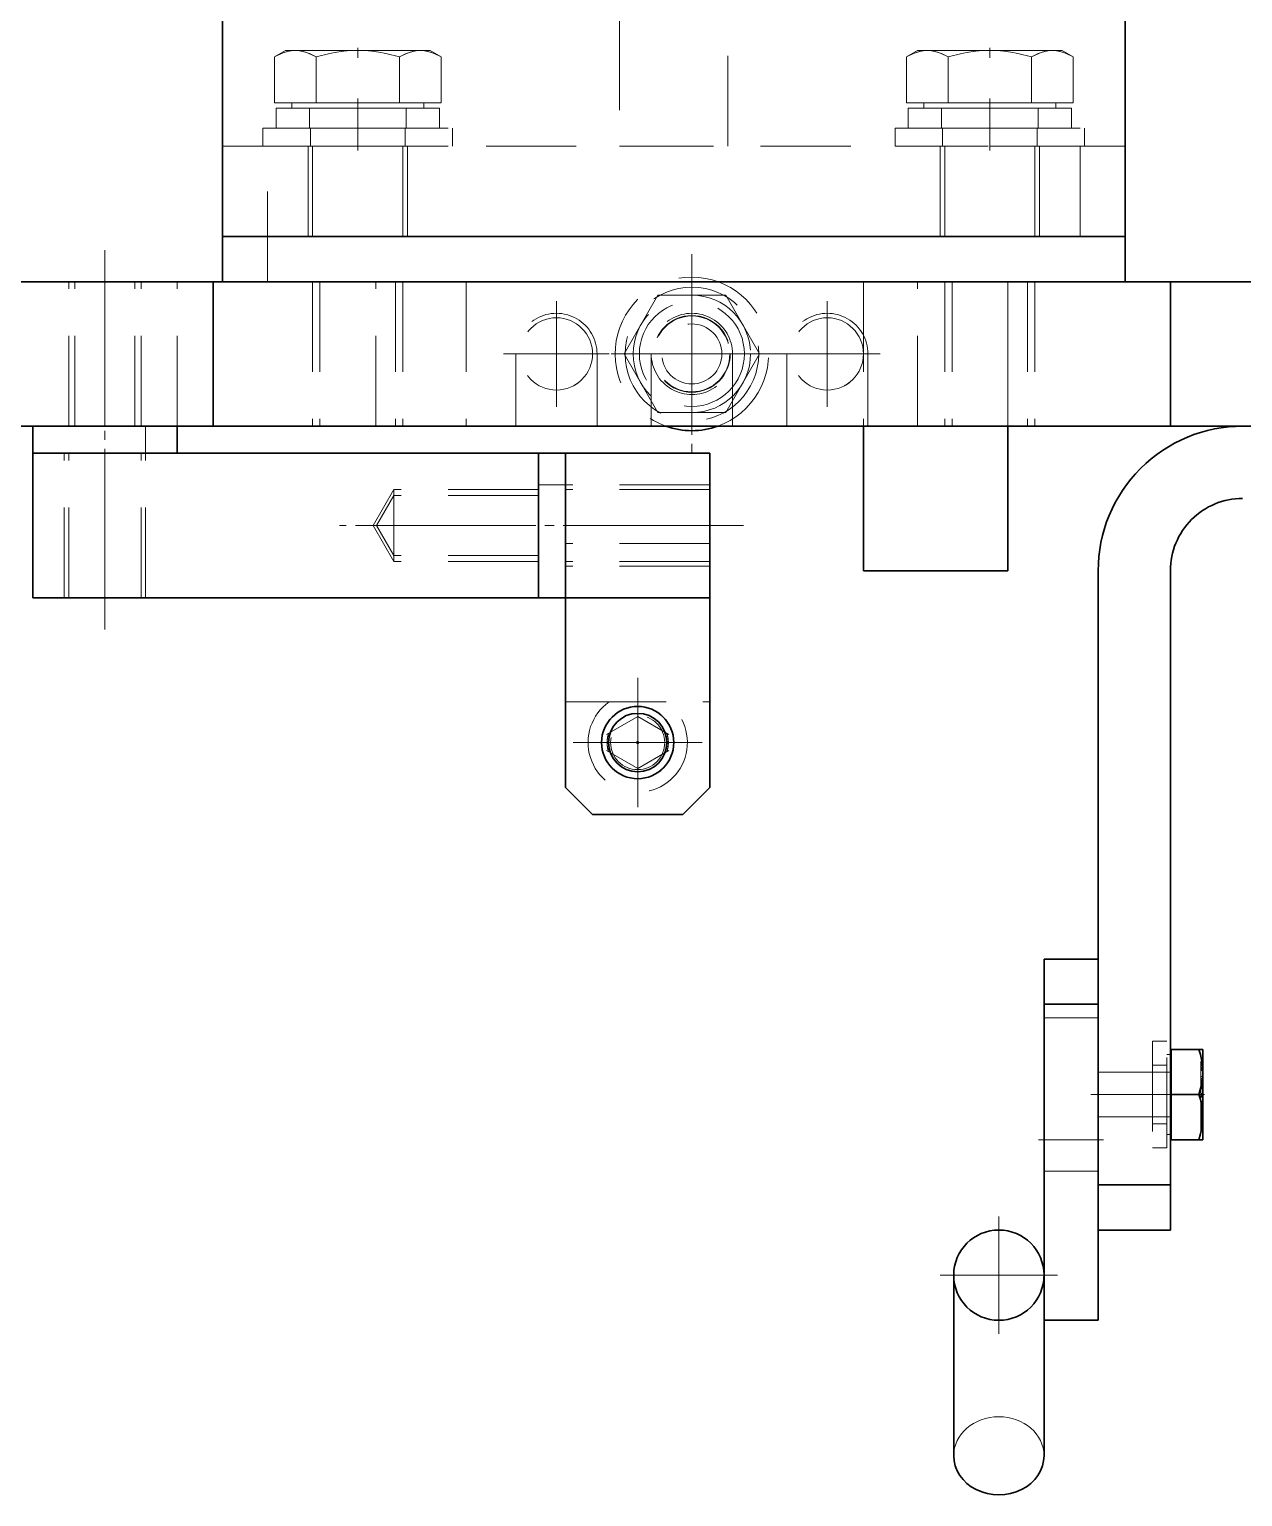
# Model space of a CAD drawing. Header units: millimetres. Extents: x 5606 to 13175, y -3239 to -2051.
# Drawn here: x 5916.3 to 6050.7, y -2953.5 to -2791.1 of the extents above; entities that cross this region are included whole.
import ezdxf

# ---------------------------------------------------------------- set-up
doc = ezdxf.new("R2010")
doc.units = ezdxf.units.MM
doc.linetypes.add('CENTER-HOKUTO', pattern=[23, 20, -1, 1, -1])
doc.linetypes.add('HIDDEN-HOKUTO', pattern=[3.8, 2.5, -1.3])
doc.layers.add('AM_7', color=2, linetype='CENTER-HOKUTO', lineweight=30)
doc.layers.add('AM_HID', color=1, linetype='HIDDEN-HOKUTO', lineweight=25)

msp = doc.modelspace()

# ---------------------------------------------------------------- linework, layer by layer
at = {"color": 7, "lineweight": 35}
for p, q in [((5937.698, -2679.023), (5937.698, -2814.023)), ((6037.698, -2814.023), (6037.698, -2679.023)), ((5937.698, -2814.023), (6037.698, -2814.023)), ((5856.698, -2819.023), (5936.698, -2819.023)), ((6042.698, -2819.023), (5936.698, -2819.023)), ((5937.698, -2819.023), (6037.698, -2819.023)), ((6112.698, -2819.023), (6042.698, -2819.023)), ((5856.698, -2835.023), (5936.698, -2835.023)), ((6042.698, -2835.023), (5936.698, -2835.023)), ((6112.698, -2835.023), (6042.698, -2835.023)), ((5972.698, -2838.023), (5916.698, -2838.023)), ((6034.698, -2919.023), (6034.698, -2851.023)), ((6042.698, -2919.023), (6042.698, -2851.023)), ((5972.698, -2854.023), (5916.698, -2854.023)), ((6028.698, -2899.023), (6028.698, -2934.023)), ((6034.698, -2934.023), (6034.698, -2899.023))]:
    msp.add_line(p, q, dxfattribs=at)
at = {"color": 7, "lineweight": 35, "ltscale": 0.375}
msp.add_line((6037.698, -2819.023), (6037.698, -2804.023), dxfattribs=at)
at = {"color": 7, "lineweight": 35, "ltscale": 0.125}
for p, q in [((5937.698, -2814.023), (5937.698, -2819.023)), ((5975.698, -2859.023), (5975.698, -2854.023)), ((5991.698, -2859.023), (5991.698, -2854.023)), ((6028.698, -2899.023), (6028.698, -2894.023)), ((6042.798, -2904.023), (6042.798, -2909.023)), ((6042.798, -2909.023), (6042.798, -2914.023)), ((6034.698, -2919.023), (6034.698, -2924.023)), ((6042.698, -2924.023), (6042.698, -2919.023))]:
    msp.add_line(p, q, dxfattribs=at)
at = {"color": 7, "lineweight": 35, "ltscale": 0.4}
for p, q in [((5936.698, -2835.023), (5936.698, -2819.023)), ((6042.698, -2835.023), (6042.698, -2819.023)), ((5916.698, -2835.023), (5932.698, -2835.023)), ((6008.698, -2835.023), (6008.698, -2851.023)), ((6024.698, -2851.023), (6024.698, -2835.023)), ((5916.698, -2838.023), (5916.698, -2854.023)), ((5916.698, -2838.023), (5932.698, -2838.023)), ((5972.698, -2838.023), (5972.698, -2854.023)), ((5972.698, -2854.023), (5972.698, -2838.023)), ((5975.698, -2838.023), (5991.698, -2838.023)), ((5975.698, -2854.023), (5975.698, -2838.023)), ((5975.698, -2854.023), (5975.698, -2838.023)), ((5991.698, -2854.023), (5991.698, -2838.023)), ((6024.698, -2851.023), (6008.698, -2851.023)), ((5975.698, -2854.023), (5991.698, -2854.023)), ((5975.698, -2875.023), (5975.698, -2859.023)), ((5991.698, -2875.023), (5991.698, -2859.023))]:
    msp.add_line(p, q, dxfattribs=at)
at = {"color": 7, "lineweight": 35, "ltscale": 0.075}
for p, q in [((5916.698, -2838.023), (5916.698, -2835.023)), ((5932.698, -2838.023), (5932.698, -2835.023)), ((5975.698, -2838.023), (5972.698, -2838.023)), ((5975.698, -2854.023), (5972.698, -2854.023))]:
    msp.add_line(p, q, dxfattribs=at)
at = {"color": 7, "lineweight": 35, "ltscale": 0.1375}
for p, q in [((5964.698, -2835.023), (5970.198, -2835.023)), ((5964.698, -2835.023), (5970.198, -2835.023)), ((6009.198, -2835.023), (6014.698, -2835.023)), ((6009.198, -2835.023), (6014.698, -2835.023))]:
    msp.add_line(p, q, dxfattribs=at)
at = {"color": 7, "lineweight": 35, "ltscale": 0.225}
for p, q in [((5970.198, -2835.023), (5979.198, -2835.023)), ((5985.198, -2835.023), (5994.198, -2835.023)), ((6000.198, -2835.023), (6009.198, -2835.023))]:
    msp.add_line(p, q, dxfattribs=at)
at = {"color": 7, "lineweight": 35, "ltscale": 0.15}
for p, q in [((5979.198, -2835.023), (5985.198, -2835.023)), ((5979.198, -2835.023), (5985.198, -2835.023)), ((5994.198, -2835.023), (6000.198, -2835.023)), ((5994.198, -2835.023), (6000.198, -2835.023)), ((6034.698, -2894.023), (6028.698, -2894.023)), ((6034.698, -2899.023), (6028.698, -2899.023)), ((6034.698, -2934.023), (6028.698, -2934.023))]:
    msp.add_line(p, q, dxfattribs=at)
at = {"color": 7, "lineweight": 35, "ltscale": 0.25}
for p, q in [((6014.698, -2835.023), (6024.698, -2835.023)), ((5978.698, -2878.023), (5988.698, -2878.023)), ((6046.298, -2904.023), (6046.298, -2914.023))]:
    msp.add_line(p, q, dxfattribs=at)
at = {"color": 7, "lineweight": 35, "ltscale": 0.106066}
for p, q in [((5978.698, -2878.023), (5975.698, -2875.023)), ((5988.698, -2878.023), (5991.698, -2875.023))]:
    msp.add_line(p, q, dxfattribs=at)
at = {"color": 7, "lineweight": 35, "ltscale": 0.002499}
for p, q in [((6042.798, -2904.583), (6042.698, -2904.583)), ((6042.798, -2913.463), (6042.698, -2913.463))]:
    msp.add_line(p, q, dxfattribs=at)
at = {"color": 7, "lineweight": 35, "ltscale": 0.076314}
for p, q in [((6042.798, -2904.023), (6045.85, -2904.023)), ((6042.798, -2909.023), (6045.85, -2909.023)), ((6042.798, -2914.023), (6045.85, -2914.023))]:
    msp.add_line(p, q, dxfattribs=at)
at = {"color": 7, "lineweight": 35, "ltscale": 0.011186}
for p, q in [((6045.85, -2904.023), (6046.298, -2904.023)), ((6046.298, -2914.023), (6045.85, -2914.023))]:
    msp.add_line(p, q, dxfattribs=at)
at = {"color": 7, "lineweight": 35, "ltscale": 8.39233e-05}
msp.add_line((6046.298, -2910.403), (6046.298, -2910.407), dxfattribs=at)
at = {"color": 7, "lineweight": 35, "ltscale": 0.00025177}
msp.add_line((6046.298, -2910.407), (6046.298, -2910.417), dxfattribs=at)
at = {"color": 7, "lineweight": 35, "ltscale": 0.000421143}
msp.add_line((6046.298, -2910.417), (6046.298, -2910.434), dxfattribs=at)
at = {"color": 7, "lineweight": 35, "ltscale": 0.000585937}
msp.add_line((6046.298, -2910.434), (6046.298, -2910.457), dxfattribs=at)
at = {"color": 7, "lineweight": 35, "ltscale": 0.000756836}
msp.add_line((6046.298, -2910.457), (6046.298, -2910.487), dxfattribs=at)
at = {"color": 7, "lineweight": 35, "ltscale": 0.000924683}
msp.add_line((6046.298, -2910.487), (6046.298, -2910.524), dxfattribs=at)
at = {"color": 7, "lineweight": 35, "ltscale": 0.001091}
msp.add_line((6046.298, -2910.524), (6046.298, -2910.568), dxfattribs=at)
at = {"color": 7, "lineweight": 35, "ltscale": 0.00126}
msp.add_line((6046.298, -2910.568), (6046.298, -2910.618), dxfattribs=at)
at = {"color": 7, "lineweight": 35, "ltscale": 0.001428}
msp.add_line((6046.298, -2910.618), (6046.298, -2910.676), dxfattribs=at)
at = {"color": 7, "lineweight": 35, "ltscale": 0.001596}
msp.add_line((6046.298, -2910.676), (6046.298, -2910.739), dxfattribs=at)
at = {"color": 7, "lineweight": 35, "ltscale": 0.001715}
msp.add_line((6046.298, -2910.739), (6046.298, -2910.808), dxfattribs=at)
at = {"color": 7, "lineweight": 35, "ltscale": 0.001788}
msp.add_line((6046.298, -2910.808), (6046.298, -2910.88), dxfattribs=at)
at = {"color": 7, "lineweight": 35, "ltscale": 0.00186}
msp.add_line((6046.298, -2910.88), (6046.298, -2910.954), dxfattribs=at)
at = {"color": 7, "lineweight": 35, "ltscale": 0.001932}
msp.add_line((6046.298, -2910.954), (6046.298, -2911.031), dxfattribs=at)
at = {"color": 7, "lineweight": 35, "ltscale": 0.002005}
msp.add_line((6046.298, -2911.031), (6046.298, -2911.111), dxfattribs=at)
at = {"color": 7, "lineweight": 35, "ltscale": 0.002075}
msp.add_line((6046.298, -2911.111), (6046.298, -2911.194), dxfattribs=at)
at = {"color": 7, "lineweight": 35, "ltscale": 0.002148}
msp.add_line((6046.298, -2911.194), (6046.298, -2911.28), dxfattribs=at)
at = {"color": 7, "lineweight": 35, "ltscale": 0.00222}
msp.add_line((6046.298, -2911.28), (6046.298, -2911.369), dxfattribs=at)
at = {"color": 7, "lineweight": 35, "ltscale": 0.002292}
msp.add_line((6046.298, -2911.369), (6046.298, -2911.461), dxfattribs=at)
at = {"color": 7, "lineweight": 35, "ltscale": 0.002364}
msp.add_line((6046.298, -2911.461), (6046.298, -2911.555), dxfattribs=at)
at = {"color": 7, "lineweight": 35, "ltscale": 0.002344}
msp.add_line((6046.298, -2911.555), (6046.298, -2911.649), dxfattribs=at)
at = {"color": 7, "lineweight": 35, "ltscale": 0.002232}
msp.add_line((6046.298, -2911.649), (6046.298, -2911.738), dxfattribs=at)
at = {"color": 7, "lineweight": 35, "ltscale": 0.002121}
msp.add_line((6046.298, -2911.738), (6046.298, -2911.823), dxfattribs=at)
at = {"color": 7, "lineweight": 35, "ltscale": 0.002008}
msp.add_line((6046.298, -2911.823), (6046.298, -2911.904), dxfattribs=at)
at = {"color": 7, "lineweight": 35, "ltscale": 0.001895}
msp.add_line((6046.298, -2911.904), (6046.298, -2911.979), dxfattribs=at)
at = {"color": 7, "lineweight": 35, "ltscale": 0.001784}
msp.add_line((6046.298, -2911.979), (6046.298, -2912.051), dxfattribs=at)
at = {"color": 7, "lineweight": 35, "ltscale": 0.001672}
msp.add_line((6046.298, -2912.051), (6046.298, -2912.118), dxfattribs=at)
at = {"color": 7, "lineweight": 35, "ltscale": 0.001559}
msp.add_line((6046.298, -2912.118), (6046.298, -2912.18), dxfattribs=at)
at = {"color": 7, "lineweight": 35, "ltscale": 0.001448}
msp.add_line((6046.298, -2912.18), (6046.298, -2912.238), dxfattribs=at)
at = {"color": 7, "lineweight": 35, "ltscale": 0.001335}
msp.add_line((6046.298, -2912.238), (6046.298, -2912.291), dxfattribs=at)
at = {"color": 7, "lineweight": 35, "ltscale": 0.001218}
msp.add_line((6046.298, -2912.291), (6046.298, -2912.34), dxfattribs=at)
at = {"color": 7, "lineweight": 35, "ltscale": 0.001088}
msp.add_line((6046.298, -2912.34), (6046.298, -2912.384), dxfattribs=at)
at = {"color": 7, "lineweight": 35, "ltscale": 0.000959778}
msp.add_line((6046.298, -2912.384), (6046.298, -2912.422), dxfattribs=at)
at = {"color": 7, "lineweight": 35, "ltscale": 0.000831604}
msp.add_line((6046.298, -2912.422), (6046.298, -2912.455), dxfattribs=at)
at = {"color": 7, "lineweight": 35, "ltscale": 0.000704956}
msp.add_line((6046.298, -2912.455), (6046.298, -2912.483), dxfattribs=at)
at = {"color": 7, "lineweight": 35, "ltscale": 0.000575256}
msp.add_line((6046.298, -2912.483), (6046.298, -2912.506), dxfattribs=at)
at = {"color": 7, "lineweight": 35, "ltscale": 0.000448608}
msp.add_line((6046.298, -2912.506), (6046.298, -2912.524), dxfattribs=at)
at = {"color": 7, "lineweight": 35, "ltscale": 0.000320435}
msp.add_line((6046.298, -2912.524), (6046.298, -2912.537), dxfattribs=at)
at = {"color": 7, "lineweight": 35, "ltscale": 0.000190735}
msp.add_line((6046.298, -2912.537), (6046.298, -2912.545), dxfattribs=at)
at = {"color": 7, "lineweight": 35, "ltscale": 0.2}
for p, q in [((6042.698, -2919.023), (6034.698, -2919.023)), ((6042.698, -2924.023), (6034.698, -2924.023))]:
    msp.add_line(p, q, dxfattribs=at)
at = {"color": 7, "lineweight": 35, "ltscale": 0.033493}
msp.add_line((6018.698, -2929.023), (6018.698, -2930.363), dxfattribs=at)
at = {"color": 7, "lineweight": 35, "ltscale": 0.466507}
msp.add_line((6018.698, -2930.363), (6018.698, -2949.023), dxfattribs=at)
at = {"color": 7, "lineweight": 35, "ltscale": 0.375002}
msp.add_line((6028.698, -2934.023), (6028.698, -2949.023), dxfattribs=at)
at = {"color": 7, "lineweight": 35}
for points in [[(6045.85, -2909.023), (6046.045, -2908.37), (6046.191, -2907.709), (6046.274, -2907.065), (6046.296, -2906.417), (6046.255, -2905.784), (6046.156, -2905.155), (6046.021, -2904.586), (6045.85, -2904.023)], [(6045.85, -2914.023), (6046.045, -2913.37), (6046.191, -2912.709), (6046.274, -2912.065), (6046.296, -2911.417), (6046.255, -2910.784), (6046.156, -2910.155), (6046.021, -2909.586), (6045.85, -2909.023)]]:
    msp.add_lwpolyline(points, dxfattribs=at)
for centre, radius in [((5983.698, -2870.053), 4), ((5983.698, -2870.053), 3.233), ((5983.698, -2870.053), 0.1), ((6023.698, -2929.023), 5)]:
    msp.add_circle(centre, radius, dxfattribs=at)
for centre, radius, start, end in [((5989.698, -2827.023), 8.5, 250.24851, 289.75015), ((6050.698, -2851.023), 16, 90, 180.00001), ((6050.698, -2851.023), 8, 90, 180.00001), ((5983.698, -2870.053), 4, 84.89789, 90.00008), ((6023.698, -2929.023), 5, 356.08696, 359.70065)]:
    msp.add_arc(centre, radius, start, end, dxfattribs=at)
msp.add_ellipse((6023.698, -2949.023), major_axis=(-5, 0), ratio=0.8660254, start_param=0, end_param=3.1415927, dxfattribs=at)
at = {"layer": 'AM_7', "color": 2, "lineweight": 13}
for p, q in [((5952.698, -2793.148), (5952.698, -2794.24)), ((6022.698, -2793.148), (6022.698, -2794.24)), ((5952.698, -2798.743), (5952.698, -2804.504)), ((6022.698, -2798.743), (6022.698, -2804.504)), ((5924.698, -2857.523), (5924.698, -2815.523)), ((5989.698, -2815.974), (5989.698, -2838.073)), ((5974.698, -2821.174), (5974.698, -2832.873)), ((6004.698, -2821.174), (6004.698, -2832.873)), ((5980.548, -2827.023), (5968.848, -2827.023)), ((6000.748, -2827.023), (5978.648, -2827.023)), ((6010.548, -2827.023), (5998.848, -2827.023)), ((5995.429, -2846.023), (5950.657, -2846.023)), ((5983.698, -2862.903), (5983.698, -2877.203)), ((5990.848, -2870.053), (5976.548, -2870.053)), ((6033.898, -2909.023), (6043.498, -2909.023)), ((6043.008, -2909.023), (6040.487, -2909.023)), ((6046.472, -2909.023), (6045.787, -2909.023)), ((6028.098, -2914.023), (6035.298, -2914.023)), ((6023.698, -2922.523), (6023.698, -2935.523)), ((6030.198, -2929.023), (6017.198, -2929.023))]:
    msp.add_line(p, q, dxfattribs=at)
at = {"layer": 'AM_HID', "color": 1, "lineweight": 13, "ltscale": 4}
for p, q in [((5981.698, -2714.023), (5981.698, -2804.023)), ((5993.698, -2804.023), (5993.698, -2714.023)), ((5944.698, -2793.424), (5943.458, -2794.139)), ((5943.458, -2799.224), (5943.458, -2794.139)), ((5944.698, -2793.424), (5952.698, -2793.424)), ((5948.074, -2799.224), (5948.074, -2794.139)), ((5948.074, -2794.139), (5948.074, -2799.224)), ((5952.698, -2793.424), (5960.698, -2793.424)), ((5957.321, -2799.224), (5957.321, -2794.139)), ((5957.321, -2799.224), (5957.321, -2794.139)), ((5960.698, -2793.424), (5961.938, -2794.139)), ((5961.938, -2799.224), (5961.938, -2794.139)), ((6014.698, -2793.424), (6013.458, -2794.139)), ((6013.458, -2799.224), (6013.458, -2794.139)), ((6014.698, -2793.424), (6022.698, -2793.424)), ((6018.074, -2799.224), (6018.074, -2794.139)), ((6018.074, -2794.139), (6018.074, -2799.224)), ((6022.698, -2793.424), (6030.698, -2793.424)), ((6027.321, -2799.224), (6027.321, -2794.139)), ((6027.321, -2799.224), (6027.321, -2794.139)), ((6030.698, -2793.424), (6031.938, -2794.139)), ((6031.938, -2799.224), (6031.938, -2794.139)), ((5943.458, -2799.224), (5948.074, -2799.224)), ((5952.698, -2799.823), (5943.648, -2799.823)), ((5943.648, -2799.823), (5943.648, -2802.023)), ((5945.383, -2799.224), (5945.383, -2799.823)), ((5947.348, -2799.823), (5952.698, -2799.823)), ((5947.348, -2799.823), (5947.348, -2802.023)), ((5948.074, -2799.224), (5957.321, -2799.224)), ((5961.748, -2799.823), (5952.698, -2799.823)), ((5952.698, -2799.823), (5958.048, -2799.823)), ((5957.321, -2799.224), (5961.938, -2799.224)), ((5958.048, -2799.823), (5958.048, -2802.023)), ((5960.013, -2799.224), (5960.013, -2799.823)), ((5961.748, -2799.823), (5961.748, -2802.023)), ((6013.458, -2799.224), (6018.074, -2799.224)), ((6022.698, -2799.823), (6013.648, -2799.823)), ((6013.648, -2799.823), (6013.648, -2802.023)), ((6015.383, -2799.224), (6015.383, -2799.823)), ((6017.348, -2799.823), (6022.698, -2799.823)), ((6017.348, -2799.823), (6017.348, -2802.023)), ((6018.074, -2799.224), (6027.321, -2799.224)), ((6031.748, -2799.823), (6022.698, -2799.823)), ((6022.698, -2799.823), (6028.048, -2799.823)), ((6027.321, -2799.224), (6031.938, -2799.224)), ((6028.048, -2799.823), (6028.048, -2802.023)), ((6030.013, -2799.224), (6030.013, -2799.823)), ((6031.748, -2799.823), (6031.748, -2802.023)), ((5942.198, -2802.023), (5952.698, -2802.023)), ((5942.198, -2802.023), (5942.198, -2804.023)), ((5947.348, -2802.023), (5952.698, -2802.023)), ((5947.448, -2802.023), (5947.448, -2804.023)), ((5952.698, -2802.023), (5963.198, -2802.023)), ((5952.698, -2802.023), (5958.048, -2802.023)), ((5957.948, -2802.023), (5957.948, -2804.023)), ((5963.198, -2802.023), (5963.198, -2804.023)), ((6012.198, -2802.023), (6022.698, -2802.023)), ((6012.198, -2802.023), (6012.198, -2804.023)), ((6017.348, -2802.023), (6022.698, -2802.023)), ((6017.448, -2802.023), (6017.448, -2804.023)), ((6022.698, -2802.023), (6033.198, -2802.023)), ((6022.698, -2802.023), (6028.048, -2802.023)), ((6027.948, -2802.023), (6027.948, -2804.023)), ((6033.198, -2802.023), (6033.198, -2804.023)), ((5937.698, -2804.023), (5937.698, -2814.023)), ((6037.698, -2804.023), (5937.698, -2804.023)), ((5942.198, -2804.023), (5952.698, -2804.023)), ((5942.698, -2819.023), (5942.698, -2804.023)), ((5947.198, -2804.023), (5947.198, -2819.023)), ((5947.198, -2804.023), (5947.198, -2819.023)), ((5947.698, -2804.023), (5947.698, -2819.023)), ((5952.698, -2804.023), (5963.198, -2804.023)), ((5957.698, -2804.023), (5957.698, -2819.023)), ((5958.198, -2804.023), (5958.198, -2819.023)), ((5958.198, -2804.023), (5958.198, -2819.023)), ((5981.698, -2804.023), (5993.698, -2804.023)), ((6012.198, -2804.023), (6022.698, -2804.023)), ((6017.198, -2804.023), (6017.198, -2819.023)), ((6017.198, -2804.023), (6017.198, -2819.023)), ((6017.698, -2804.023), (6017.698, -2819.023)), ((6022.698, -2804.023), (6033.198, -2804.023)), ((6027.698, -2804.023), (6027.698, -2819.023)), ((6028.198, -2804.023), (6028.198, -2819.023)), ((6028.198, -2804.023), (6028.198, -2819.023)), ((6032.698, -2804.023), (6032.698, -2819.023)), ((5920.698, -2835.023), (5920.698, -2819.023)), ((5920.698, -2835.023), (5920.698, -2819.023)), ((5920.698, -2835.023), (5920.698, -2819.023)), ((5920.698, -2835.023), (5920.698, -2819.023)), ((5921.374, -2835.023), (5921.374, -2819.023)), ((5921.374, -2835.023), (5921.374, -2819.023)), ((5924.698, -2819.023), (5924.698, -2835.023)), ((5928.021, -2835.023), (5928.021, -2819.023)), ((5928.021, -2835.023), (5928.021, -2819.023)), ((5928.698, -2835.023), (5928.698, -2819.023)), ((5928.698, -2835.023), (5928.698, -2819.023)), ((5928.698, -2835.023), (5928.698, -2819.023)), ((5928.698, -2835.023), (5928.698, -2819.023)), ((5932.698, -2835.023), (5932.698, -2819.023)), ((5947.698, -2819.023), (5947.698, -2835.023)), ((5947.698, -2819.023), (5947.698, -2835.023)), ((5947.698, -2819.023), (5947.698, -2835.023)), ((5948.51, -2819.023), (5948.51, -2835.023)), ((5948.51, -2819.023), (5948.51, -2835.023)), ((5954.698, -2835.023), (5954.698, -2819.023)), ((5956.886, -2819.023), (5956.886, -2835.023)), ((5956.886, -2819.023), (5956.886, -2835.023)), ((5957.698, -2819.023), (5957.698, -2835.023)), ((5957.698, -2819.023), (5957.698, -2835.023)), ((5957.698, -2819.023), (5957.698, -2835.023)), ((5964.698, -2819.023), (5964.698, -2835.023)), ((5964.698, -2819.023), (5964.698, -2835.023)), ((6008.698, -2819.023), (6008.698, -2835.023)), ((6014.698, -2835.023), (6014.698, -2819.023)), ((6014.698, -2835.023), (6014.698, -2819.023)), ((6017.698, -2819.023), (6017.698, -2835.023)), ((6017.698, -2819.023), (6017.698, -2835.023)), ((6017.698, -2819.023), (6017.698, -2835.023)), ((6018.51, -2819.023), (6018.51, -2835.023)), ((6018.51, -2819.023), (6018.51, -2835.023)), ((6024.698, -2819.023), (6024.698, -2835.023)), ((6024.698, -2835.023), (6024.698, -2819.023)), ((6026.886, -2819.023), (6026.886, -2835.023)), ((6026.886, -2819.023), (6026.886, -2835.023)), ((6027.698, -2819.023), (6027.698, -2835.023)), ((6027.698, -2819.023), (6027.698, -2835.023)), ((6027.698, -2819.023), (6027.698, -2835.023)), ((5982.19, -2827.023), (5985.941, -2820.523)), ((5985.941, -2820.523), (5993.455, -2820.523)), ((5993.455, -2820.523), (5997.205, -2827.023)), ((5970.198, -2835.023), (5970.198, -2827.023)), ((5970.198, -2835.023), (5970.198, -2827.023)), ((5979.198, -2827.023), (5979.198, -2835.023)), ((5979.198, -2827.023), (5979.198, -2835.023)), ((5985.941, -2833.523), (5982.19, -2827.023)), ((5985.198, -2835.023), (5985.198, -2827.023)), ((5985.198, -2835.023), (5985.198, -2827.023)), ((5997.205, -2827.023), (5993.455, -2833.523)), ((5994.198, -2827.023), (5994.198, -2835.023)), ((5994.198, -2827.023), (5994.198, -2835.023)), ((6000.198, -2835.023), (6000.198, -2827.023)), ((6000.198, -2835.023), (6000.198, -2827.023)), ((6009.198, -2827.023), (6009.198, -2835.023)), ((6009.198, -2827.023), (6009.198, -2835.023)), ((5993.455, -2833.523), (5985.941, -2833.523)), ((5929.198, -2838.023), (5929.198, -2835.023)), ((5929.198, -2838.023), (5929.198, -2835.023)), ((5929.198, -2838.023), (5929.198, -2835.023)), ((5929.198, -2838.023), (5929.198, -2835.023)), ((5920.198, -2854.023), (5920.198, -2838.023)), ((5920.198, -2854.023), (5920.198, -2838.023)), ((5920.698, -2854.023), (5920.698, -2838.023)), ((5920.698, -2854.023), (5920.698, -2838.023)), ((5928.698, -2854.023), (5928.698, -2838.023)), ((5928.698, -2854.023), (5928.698, -2838.023)), ((5929.198, -2854.023), (5929.198, -2838.023)), ((5929.198, -2854.023), (5929.198, -2838.023)), ((5954.388, -2846.023), (5956.698, -2842.023)), ((5954.388, -2846.023), (5956.698, -2842.023)), ((5954.779, -2846.023), (5956.698, -2842.7)), ((5954.779, -2846.023), (5956.698, -2842.7)), ((5956.698, -2842.023), (5956.698, -2849.534)), ((5956.698, -2842.023), (5956.698, -2849.534)), ((5972.698, -2842.023), (5956.698, -2842.023)), ((5972.698, -2842.023), (5956.698, -2842.023)), ((5972.698, -2842.023), (5956.698, -2842.023)), ((5972.698, -2842.023), (5956.698, -2842.023)), ((5956.698, -2842.513), (5956.698, -2850.023)), ((5956.698, -2842.513), (5956.698, -2850.023)), ((5956.698, -2842.7), (5956.698, -2848.94)), ((5956.698, -2842.7), (5956.698, -2848.94)), ((5972.698, -2842.7), (5956.698, -2842.7)), ((5972.698, -2842.7), (5956.698, -2842.7)), ((5975.698, -2841.523), (5972.698, -2841.523)), ((5975.698, -2841.523), (5972.698, -2841.523)), ((5975.698, -2841.523), (5972.698, -2841.523)), ((5975.698, -2841.523), (5972.698, -2841.523)), ((5991.698, -2841.523), (5975.698, -2841.523)), ((5991.698, -2841.523), (5975.698, -2841.523)), ((5991.698, -2842.023), (5975.698, -2842.023)), ((5991.698, -2842.023), (5975.698, -2842.023)), ((5956.698, -2843.107), (5956.698, -2849.347)), ((5956.698, -2843.107), (5956.698, -2849.347)), ((5954.388, -2846.023), (5956.698, -2850.023)), ((5954.388, -2846.023), (5956.698, -2850.023)), ((5954.779, -2846.023), (5956.698, -2849.347)), ((5954.779, -2846.023), (5956.698, -2849.347)), ((5972.698, -2849.347), (5956.698, -2849.347)), ((5972.698, -2849.347), (5956.698, -2849.347)), ((5991.698, -2848.023), (5975.698, -2848.023)), ((5972.698, -2850.023), (5956.698, -2850.023)), ((5972.698, -2850.023), (5956.698, -2850.023)), ((5972.698, -2850.023), (5956.698, -2850.023)), ((5972.698, -2850.023), (5956.698, -2850.023)), ((5991.698, -2850.023), (5975.698, -2850.023)), ((5991.698, -2850.023), (5975.698, -2850.023)), ((5991.698, -2850.523), (5975.698, -2850.523)), ((5991.698, -2850.523), (5975.698, -2850.523)), ((5975.698, -2865.553), (5991.698, -2865.553)), ((5980.536, -2865.553), (5986.86, -2865.553)), ((5980.232, -2869.179), (5983.698, -2867.177)), ((5983.698, -2867.177), (5987.164, -2869.179)), ((5983.698, -2872.93), (5980.232, -2870.928)), ((5987.164, -2870.928), (5983.698, -2872.93)), ((6034.698, -2899.023), (6034.698, -2894.023)), ((6034.698, -2899.023), (6028.698, -2899.023)), ((6028.698, -2900.523), (6034.698, -2900.523)), ((6028.698, -2900.523), (6034.698, -2900.523)), ((6042.298, -2903.123), (6040.698, -2903.123)), ((6040.698, -2903.123), (6040.698, -2914.924)), ((6042.298, -2914.924), (6042.298, -2903.123)), ((6042.698, -2904.583), (6042.298, -2904.583)), ((6042.298, -2905.773), (6040.698, -2905.773)), ((6042.298, -2905.773), (6042.298, -2912.273)), ((6046.298, -2905.379), (6046.048, -2905.379)), ((6046.048, -2905.411), (6046.048, -2905.379)), ((6046.298, -2905.411), (6046.048, -2905.411)), ((6046.048, -2906.371), (6046.048, -2905.411)), ((6046.298, -2905.507), (6046.048, -2905.507)), ((6046.298, -2905.507), (6046.048, -2905.507)), ((6046.298, -2905.538), (6046.048, -2905.539)), ((6046.298, -2905.538), (6046.048, -2905.538)), ((6046.298, -2905.568), (6046.048, -2905.568)), ((6046.298, -2905.568), (6046.048, -2905.568)), ((6046.298, -2905.595), (6046.048, -2905.595)), ((6046.298, -2905.595), (6046.048, -2905.595)), ((6046.298, -2905.62), (6046.048, -2905.62)), ((6046.298, -2905.62), (6046.048, -2905.62)), ((6046.298, -2905.643), (6046.048, -2905.643)), ((6046.298, -2905.643), (6046.048, -2905.643)), ((6046.298, -2905.665), (6046.048, -2905.665)), ((6046.298, -2905.665), (6046.048, -2905.665)), ((6046.298, -2905.684), (6046.048, -2905.684)), ((6046.298, -2905.684), (6046.048, -2905.684)), ((6046.298, -2905.702), (6046.048, -2905.702)), ((6046.298, -2905.702), (6046.048, -2905.702)), ((6046.298, -2905.718), (6046.048, -2905.718)), ((6046.298, -2905.718), (6046.048, -2905.718)), ((6046.298, -2905.731), (6046.048, -2905.731)), ((6046.298, -2905.731), (6046.048, -2905.731)), ((6046.298, -2905.744), (6046.048, -2905.744)), ((6046.298, -2905.744), (6046.048, -2905.744)), ((6046.298, -2905.755), (6046.048, -2905.755)), ((6046.298, -2905.755), (6046.048, -2905.755)), ((6046.298, -2905.764), (6046.048, -2905.764)), ((6046.298, -2905.764), (6046.048, -2905.764)), ((6046.298, -2905.772), (6046.048, -2905.772)), ((6046.298, -2905.772), (6046.048, -2905.772)), ((6046.298, -2905.779), (6046.048, -2905.779)), ((6046.298, -2905.779), (6046.048, -2905.779)), ((6046.298, -2905.785), (6046.048, -2905.785)), ((6046.298, -2905.785), (6046.048, -2905.785)), ((6046.298, -2905.79), (6046.048, -2905.79)), ((6046.298, -2905.79), (6046.048, -2905.79)), ((6046.298, -2905.793), (6046.048, -2905.793)), ((6046.298, -2905.793), (6046.048, -2905.793)), ((6046.298, -2905.795), (6046.048, -2905.795)), ((6046.298, -2905.795), (6046.048, -2905.795)), ((6046.298, -2905.795), (6046.048, -2905.795)), ((6046.298, -2905.987), (6046.048, -2905.987)), ((6046.298, -2905.988), (6046.048, -2905.988)), ((6046.298, -2905.991), (6046.048, -2905.991)), ((6046.298, -2905.995), (6046.048, -2905.995)), ((6046.298, -2906), (6046.048, -2906)), ((6046.298, -2906.007), (6046.048, -2906.007)), ((6046.298, -2906.016), (6046.048, -2906.016)), ((6046.298, -2906.027), (6046.048, -2906.027)), ((6046.298, -2906.039), (6046.048, -2906.039)), ((6046.298, -2906.051), (6046.048, -2906.051)), ((6046.048, -2907.043), (6046.048, -2906.051)), ((6046.298, -2906.052), (6046.048, -2906.052)), ((6046.298, -2906.067), (6046.048, -2906.067)), ((6046.298, -2906.084), (6046.048, -2906.084)), ((6046.298, -2906.101), (6046.048, -2906.101)), ((6046.298, -2906.12), (6046.048, -2906.12)), ((6046.298, -2906.139), (6046.048, -2906.139)), ((6046.298, -2906.159), (6046.048, -2906.159)), ((6046.298, -2906.181), (6046.048, -2906.181)), ((6046.298, -2906.203), (6046.048, -2906.203)), ((6046.298, -2906.226), (6046.048, -2906.226)), ((6046.298, -2906.25), (6046.048, -2906.25)), ((6046.298, -2906.275), (6046.048, -2906.275)), ((6046.298, -2906.307), (6046.048, -2906.307)), ((6046.298, -2906.371), (6046.048, -2906.371)), ((6034.698, -2906.565), (6042.698, -2906.565)), ((6034.698, -2906.565), (6042.698, -2906.565)), ((6046.298, -2907.043), (6046.048, -2907.043)), ((6046.048, -2907.235), (6046.048, -2907.043)), ((6046.298, -2907.235), (6046.048, -2907.235)), ((6046.048, -2907.939), (6046.048, -2907.235)), ((6046.298, -2907.235), (6046.048, -2907.235)), ((6046.298, -2907.299), (6046.048, -2907.299)), ((6046.298, -2907.939), (6046.048, -2907.939)), ((6046.048, -2909.315), (6046.048, -2907.939)), ((6042.798, -2909.023), (6045.85, -2909.023)), ((6046.298, -2908.099), (6046.048, -2908.099)), ((6046.298, -2908.13), (6046.048, -2908.13)), ((6046.298, -2908.16), (6046.048, -2908.16)), ((6046.298, -2908.187), (6046.048, -2908.187)), ((6046.298, -2908.212), (6046.048, -2908.212)), ((6046.298, -2908.235), (6046.048, -2908.235)), ((6046.298, -2908.257), (6046.048, -2908.257)), ((6046.298, -2908.276), (6046.048, -2908.276)), ((6046.298, -2908.291), (6046.048, -2908.291)), ((6046.298, -2908.294), (6046.048, -2908.294)), ((6046.298, -2908.31), (6046.048, -2908.31)), ((6046.298, -2908.323), (6046.048, -2908.323)), ((6046.298, -2908.323), (6046.048, -2908.323)), ((6046.298, -2908.336), (6046.048, -2908.336)), ((6046.298, -2908.346), (6046.048, -2908.346)), ((6046.298, -2908.356), (6046.048, -2908.356)), ((6046.298, -2908.364), (6046.048, -2908.364)), ((6046.298, -2908.371), (6046.048, -2908.371)), ((6046.298, -2908.377), (6046.048, -2908.377)), ((6046.298, -2908.382), (6046.048, -2908.382)), ((6046.298, -2908.385), (6046.048, -2908.385)), ((6046.298, -2908.387), (6046.048, -2908.387)), ((6046.298, -2908.387), (6046.048, -2908.387)), ((6046.298, -2908.899), (6046.048, -2908.899)), ((6046.298, -2908.9), (6046.048, -2908.9)), ((6046.298, -2908.9), (6046.048, -2908.9)), ((6046.298, -2908.903), (6046.048, -2908.903)), ((6046.298, -2908.903), (6046.048, -2908.903)), ((6046.298, -2908.907), (6046.048, -2908.907)), ((6046.298, -2908.907), (6046.048, -2908.907)), ((6046.298, -2908.912), (6046.048, -2908.912)), ((6046.298, -2908.912), (6046.048, -2908.912)), ((6046.298, -2908.919), (6046.048, -2908.919)), ((6046.298, -2908.919), (6046.048, -2908.919)), ((6046.298, -2908.928), (6046.048, -2908.928)), ((6046.298, -2908.928), (6046.048, -2908.928)), ((6046.298, -2908.939), (6046.048, -2908.939)), ((6046.298, -2908.939), (6046.048, -2908.939)), ((6046.298, -2908.951), (6046.048, -2908.951)), ((6046.298, -2908.951), (6046.048, -2908.951)), ((6046.298, -2908.964), (6046.048, -2908.964)), ((6046.298, -2908.964), (6046.048, -2908.964)), ((6046.298, -2908.979), (6046.048, -2908.979)), ((6046.298, -2908.979), (6046.048, -2908.979)), ((6046.298, -2908.996), (6046.048, -2908.996)), ((6046.298, -2908.996), (6046.048, -2908.996)), ((6046.298, -2909.013), (6046.048, -2909.013)), ((6046.298, -2909.013), (6046.048, -2909.013)), ((6046.298, -2909.032), (6046.048, -2909.032)), ((6046.298, -2909.032), (6046.048, -2909.032)), ((6046.298, -2909.051), (6046.048, -2909.051)), ((6046.298, -2909.051), (6046.048, -2909.051)), ((6046.298, -2909.071), (6046.048, -2909.071)), ((6046.298, -2909.071), (6046.048, -2909.071)), ((6046.298, -2909.093), (6046.048, -2909.093)), ((6046.298, -2909.093), (6046.048, -2909.093)), ((6046.298, -2909.115), (6046.048, -2909.115)), ((6046.298, -2909.115), (6046.048, -2909.115)), ((6046.298, -2909.138), (6046.048, -2909.138)), ((6046.298, -2909.138), (6046.048, -2909.138)), ((6046.298, -2909.162), (6046.048, -2909.162)), ((6046.298, -2909.162), (6046.048, -2909.162)), ((6046.298, -2909.187), (6046.048, -2909.187)), ((6046.298, -2909.187), (6046.048, -2909.187)), ((6046.298, -2909.315), (6046.048, -2909.315)), ((6046.298, -2909.795), (6046.048, -2909.795)), ((6046.048, -2909.8), (6046.048, -2909.795)), ((6046.298, -2909.8), (6046.048, -2909.8)), ((6046.048, -2909.813), (6046.048, -2909.8)), ((6046.298, -2909.801), (6046.048, -2909.801)), ((6046.298, -2909.813), (6046.048, -2909.813)), ((6046.048, -2909.836), (6046.048, -2909.813)), ((6046.298, -2909.817), (6046.048, -2909.817)), ((6046.298, -2909.836), (6046.048, -2909.836)), ((6046.048, -2909.867), (6046.048, -2909.836)), ((6046.298, -2909.844), (6046.048, -2909.844)), ((6046.298, -2909.867), (6046.048, -2909.867)), ((6046.048, -2909.907), (6046.048, -2909.867)), ((6046.298, -2909.882), (6046.048, -2909.882)), ((6046.298, -2909.907), (6046.048, -2909.907)), ((6046.048, -2909.957), (6046.048, -2909.907)), ((6046.298, -2909.931), (6046.048, -2909.931)), ((6046.298, -2909.957), (6046.048, -2909.957)), ((6046.048, -2910.015), (6046.048, -2909.957)), ((6046.298, -2909.991), (6046.048, -2909.991)), ((6046.298, -2910.015), (6046.048, -2910.015)), ((6046.048, -2910.082), (6046.048, -2910.015)), ((6046.298, -2910.062), (6046.048, -2910.062)), ((6046.298, -2910.082), (6046.048, -2910.082)), ((6046.048, -2910.158), (6046.048, -2910.082)), ((6046.298, -2910.144), (6046.048, -2910.144)), ((6046.298, -2910.158), (6046.048, -2910.158)), ((6046.048, -2910.243), (6046.048, -2910.158)), ((6046.298, -2910.236), (6046.048, -2910.236)), ((6046.298, -2910.243), (6046.048, -2910.243)), ((6046.048, -2910.337), (6046.048, -2910.243)), ((6046.298, -2910.337), (6046.048, -2910.337)), ((6046.048, -2910.439), (6046.048, -2910.337)), ((6046.298, -2910.339), (6046.048, -2910.339)), ((6046.298, -2910.403), (6046.048, -2910.403)), ((6046.298, -2910.403), (6046.048, -2910.403)), ((6046.298, -2910.407), (6046.048, -2910.407)), ((6046.298, -2910.407), (6046.048, -2910.407)), ((6046.298, -2910.417), (6046.048, -2910.417)), ((6046.298, -2910.419), (6046.048, -2910.419)), ((6046.298, -2910.434), (6046.048, -2910.434)), ((6046.298, -2910.438), (6046.048, -2910.438)), ((6046.048, -2910.439), (6046.048, -2910.438)), ((6046.298, -2910.439), (6046.048, -2910.439)), ((6046.048, -2910.55), (6046.048, -2910.439)), ((6046.298, -2910.443), (6046.048, -2910.443)), ((6046.298, -2910.452), (6046.048, -2910.452)), ((6046.298, -2910.455), (6046.048, -2910.455)), ((6046.298, -2910.457), (6046.048, -2910.457)), ((6046.298, -2910.465), (6046.048, -2910.465)), ((6046.298, -2910.486), (6046.048, -2910.486)), ((6046.298, -2910.487), (6046.048, -2910.487)), ((6046.298, -2910.499), (6046.048, -2910.499)), ((6046.298, -2910.508), (6046.048, -2910.508)), ((6046.298, -2910.524), (6046.048, -2910.524)), ((6046.298, -2910.532), (6046.048, -2910.532)), ((6046.298, -2910.542), (6046.048, -2910.542)), ((6046.298, -2910.55), (6046.048, -2910.55)), ((6046.048, -2910.668), (6046.048, -2910.55)), ((6046.298, -2910.561), (6046.048, -2910.561)), ((6046.298, -2910.568), (6046.048, -2910.568)), ((6046.298, -2910.572), (6046.048, -2910.572)), ((6046.298, -2910.58), (6046.048, -2910.58)), ((6046.298, -2910.592), (6046.048, -2910.592)), ((6046.298, -2910.616), (6046.048, -2910.616)), ((6046.298, -2910.618), (6046.048, -2910.618)), ((6046.298, -2910.631), (6046.048, -2910.631)), ((6046.298, -2910.649), (6046.048, -2910.649)), ((6046.298, -2910.668), (6046.048, -2910.668)), ((6046.048, -2910.795), (6046.048, -2910.668)), ((6046.298, -2910.671), (6046.048, -2910.671)), ((6046.298, -2910.676), (6046.048, -2910.676)), ((6046.298, -2910.686), (6046.048, -2910.686)), ((6046.298, -2910.7), (6046.048, -2910.7)), ((6046.298, -2910.714), (6046.048, -2910.714)), ((6046.298, -2910.728), (6046.048, -2910.728)), ((6046.298, -2910.739), (6046.048, -2910.739)), ((6046.298, -2910.743), (6046.048, -2910.743)), ((6046.298, -2910.785), (6046.048, -2910.785)), ((6046.298, -2910.787), (6046.048, -2910.787)), ((6046.298, -2910.795), (6046.048, -2910.795)), ((6046.048, -2910.931), (6046.048, -2910.795)), ((6046.298, -2910.803), (6046.048, -2910.803)), ((6046.298, -2910.808), (6046.048, -2910.808)), ((6046.298, -2910.836), (6046.048, -2910.836)), ((6046.298, -2910.844), (6046.048, -2910.844)), ((6046.298, -2910.866), (6046.048, -2910.866)), ((6046.298, -2910.866), (6046.048, -2910.866)), ((6046.298, -2910.88), (6046.048, -2910.88)), ((6046.298, -2910.903), (6046.048, -2910.903)), ((6046.298, -2910.931), (6046.048, -2910.931)), ((6046.048, -2911.074), (6046.048, -2910.931)), ((6046.298, -2910.931), (6046.048, -2910.931)), ((6046.298, -2910.947), (6046.048, -2910.947)), ((6046.298, -2910.954), (6046.048, -2910.954)), ((6046.298, -2910.963), (6046.048, -2910.963)), ((6046.298, -2910.979), (6046.048, -2910.979)), ((6046.298, -2910.999), (6046.048, -2910.999)), ((6046.298, -2911.025), (6046.048, -2911.025)), ((6046.298, -2911.031), (6046.048, -2911.031)), ((6046.298, -2911.032), (6046.048, -2911.032)), ((6046.298, -2911.068), (6046.048, -2911.068)), ((6046.298, -2911.074), (6046.048, -2911.074)), ((6046.048, -2911.226), (6046.048, -2911.074)), ((6046.298, -2911.087), (6046.048, -2911.087)), ((6046.298, -2911.111), (6046.048, -2911.111)), ((6046.298, -2911.12), (6046.048, -2911.12)), ((6046.298, -2911.13), (6046.048, -2911.13)), ((6046.298, -2911.137), (6046.048, -2911.137)), ((6046.298, -2911.15), (6046.048, -2911.15)), ((6046.298, -2911.194), (6046.048, -2911.194)), ((6046.298, -2911.208), (6046.048, -2911.208)), ((6046.298, -2911.211), (6046.048, -2911.211)), ((6046.298, -2911.214), (6046.048, -2911.214)), ((6046.298, -2911.226), (6046.048, -2911.226)), ((6046.048, -2911.387), (6046.048, -2911.226)), ((6046.298, -2911.279), (6046.048, -2911.279)), ((6046.298, -2911.279), (6046.048, -2911.279)), ((6046.298, -2911.28), (6046.048, -2911.28)), ((6046.298, -2911.289), (6046.048, -2911.289)), ((6046.298, -2911.306), (6046.048, -2911.306)), ((6034.698, -2911.482), (6042.698, -2911.482)), ((6034.698, -2911.482), (6042.698, -2911.482)), ((6042.298, -2912.273), (6040.698, -2912.273)), ((6046.298, -2911.346), (6046.048, -2911.346)), ((6046.298, -2911.352), (6046.048, -2911.352)), ((6046.298, -2911.369), (6046.048, -2911.369)), ((6046.298, -2911.387), (6046.048, -2911.387)), ((6046.048, -2911.555), (6046.048, -2911.387)), ((6046.298, -2911.403), (6046.048, -2911.403)), ((6046.298, -2911.413), (6046.048, -2911.413)), ((6046.298, -2911.425), (6046.048, -2911.425)), ((6046.298, -2911.456), (6046.048, -2911.456)), ((6046.298, -2911.461), (6046.048, -2911.461)), ((6046.298, -2911.481), (6046.048, -2911.481)), ((6046.298, -2911.5), (6046.048, -2911.5)), ((6046.298, -2911.504), (6046.048, -2911.504)), ((6046.298, -2911.549), (6046.048, -2911.549)), ((6046.298, -2911.555), (6046.048, -2911.555)), ((6046.048, -2911.676), (6046.048, -2911.555)), ((6046.298, -2911.555), (6046.048, -2911.555)), ((6046.298, -2911.575), (6046.048, -2911.575)), ((6046.298, -2911.608), (6046.048, -2911.608)), ((6046.298, -2911.619), (6046.048, -2911.619)), ((6046.298, -2911.63), (6046.048, -2911.63)), ((6046.298, -2911.649), (6046.048, -2911.649)), ((6046.298, -2911.651), (6046.048, -2911.651)), ((6046.298, -2911.676), (6046.048, -2911.676)), ((6046.048, -2911.793), (6046.048, -2911.676)), ((6046.298, -2911.695), (6046.048, -2911.695)), ((6046.298, -2911.715), (6046.048, -2911.715)), ((6046.298, -2911.738), (6046.048, -2911.738)), ((6046.298, -2911.765), (6046.048, -2911.765)), ((6046.298, -2911.769), (6046.048, -2911.769)), ((6046.298, -2911.793), (6046.048, -2911.793)), ((6046.048, -2911.907), (6046.048, -2911.793)), ((6046.298, -2911.801), (6046.048, -2911.801)), ((6046.298, -2911.811), (6046.048, -2911.811)), ((6046.298, -2911.811), (6046.048, -2911.811)), ((6046.298, -2911.823), (6046.048, -2911.823)), ((6046.298, -2911.84), (6046.048, -2911.84)), ((6046.298, -2911.855), (6046.048, -2911.855)), ((6046.298, -2911.895), (6046.048, -2911.895)), ((6046.298, -2911.899), (6046.048, -2911.899)), ((6046.298, -2911.904), (6046.048, -2911.904)), ((6046.298, -2911.907), (6046.048, -2911.907)), ((6046.048, -2912.019), (6046.048, -2911.907)), ((6046.298, -2911.909), (6046.048, -2911.909)), ((6046.298, -2911.931), (6046.048, -2911.931)), ((6046.298, -2911.941), (6046.048, -2911.941)), ((6046.298, -2911.965), (6046.048, -2911.965)), ((6046.298, -2911.975), (6046.048, -2911.975)), ((6046.298, -2911.979), (6046.048, -2911.979)), ((6046.298, -2911.984), (6046.048, -2911.984)), ((6046.298, -2911.995), (6046.048, -2911.995)), ((6046.298, -2912.019), (6046.048, -2912.019)), ((6046.048, -2912.127), (6046.048, -2912.019)), ((6046.298, -2912.023), (6046.048, -2912.023)), ((6046.298, -2912.04), (6046.048, -2912.04)), ((6046.298, -2912.047), (6046.048, -2912.047)), ((6046.298, -2912.051), (6046.048, -2912.051)), ((6046.298, -2912.064), (6046.048, -2912.064)), ((6046.298, -2912.067), (6046.048, -2912.067)), ((6046.298, -2912.073), (6046.048, -2912.073)), ((6046.298, -2912.086), (6046.048, -2912.086)), ((6046.298, -2912.102), (6046.048, -2912.102)), ((6046.298, -2912.102), (6046.048, -2912.102)), ((6046.298, -2912.116), (6046.048, -2912.116)), ((6046.298, -2912.118), (6046.048, -2912.118)), ((6046.298, -2912.127), (6046.048, -2912.127)), ((6046.048, -2912.233), (6046.048, -2912.127)), ((6046.298, -2912.129), (6046.048, -2912.129)), ((6046.298, -2912.131), (6046.048, -2912.131)), ((6046.298, -2912.132), (6046.048, -2912.132)), ((6046.298, -2912.132), (6046.048, -2912.132)), ((6046.298, -2912.132), (6046.048, -2912.132)), ((6046.298, -2912.133), (6046.048, -2912.133)), ((6046.298, -2912.134), (6046.048, -2912.134)), ((6046.298, -2912.135), (6046.048, -2912.135)), ((6046.298, -2912.135), (6046.048, -2912.135)), ((6046.298, -2912.137), (6046.048, -2912.137)), ((6046.298, -2912.139), (6046.048, -2912.139)), ((6046.298, -2912.139), (6046.048, -2912.139)), ((6046.298, -2912.139), (6046.048, -2912.139)), ((6046.298, -2912.142), (6046.048, -2912.142)), ((6046.298, -2912.142), (6046.048, -2912.142)), ((6046.298, -2912.144), (6046.048, -2912.144)), ((6046.298, -2912.144), (6046.048, -2912.144)), ((6046.298, -2912.148), (6046.048, -2912.148)), ((6046.298, -2912.151), (6046.048, -2912.151)), ((6046.298, -2912.151), (6046.048, -2912.151)), ((6046.298, -2912.153), (6046.048, -2912.153)), ((6046.298, -2912.155), (6046.048, -2912.155)), ((6046.298, -2912.156), (6046.048, -2912.156)), ((6046.298, -2912.158), (6046.048, -2912.158)), ((6046.298, -2912.159), (6046.048, -2912.159)), ((6046.298, -2912.16), (6046.048, -2912.16)), ((6046.298, -2912.16), (6046.048, -2912.16)), ((6046.298, -2912.161), (6046.048, -2912.161)), ((6046.298, -2912.162), (6046.048, -2912.162)), ((6046.298, -2912.162), (6046.048, -2912.162)), ((6046.298, -2912.162), (6046.048, -2912.162)), ((6046.298, -2912.163), (6046.048, -2912.163)), ((6046.298, -2912.163), (6046.048, -2912.163)), ((6046.298, -2912.163), (6046.048, -2912.163)), ((6046.298, -2912.171), (6046.048, -2912.171)), ((6046.298, -2912.18), (6046.048, -2912.18)), ((6046.298, -2912.183), (6046.048, -2912.183)), ((6046.298, -2912.196), (6046.048, -2912.196)), ((6046.298, -2912.197), (6046.048, -2912.197)), ((6046.298, -2912.211), (6046.048, -2912.211)), ((6046.298, -2912.215), (6046.048, -2912.215)), ((6046.298, -2912.22), (6046.048, -2912.22)), ((6046.298, -2912.228), (6046.048, -2912.228)), ((6046.298, -2912.233), (6046.048, -2912.233)), ((6046.048, -2912.336), (6046.048, -2912.233)), ((6046.298, -2912.238), (6046.048, -2912.238)), ((6046.298, -2912.247), (6046.048, -2912.247)), ((6046.298, -2912.267), (6046.048, -2912.267)), ((6046.298, -2912.275), (6046.048, -2912.275)), ((6046.298, -2912.286), (6046.048, -2912.286)), ((6046.298, -2912.288), (6046.048, -2912.288)), ((6046.298, -2912.291), (6046.048, -2912.291)), ((6046.298, -2912.311), (6046.048, -2912.311)), ((6046.298, -2912.311), (6046.048, -2912.311)), ((6046.298, -2912.327), (6046.048, -2912.327)), ((6046.298, -2912.336), (6046.048, -2912.336)), ((6046.048, -2912.436), (6046.048, -2912.336)), ((6046.298, -2912.336), (6046.048, -2912.336)), ((6046.298, -2912.34), (6046.048, -2912.34)), ((6046.298, -2912.352), (6046.048, -2912.352)), ((6046.298, -2912.363), (6046.048, -2912.363)), ((6046.298, -2912.373), (6046.048, -2912.373)), ((6046.298, -2912.384), (6046.048, -2912.384)), ((6046.298, -2912.391), (6046.048, -2912.391)), ((6046.298, -2912.414), (6046.048, -2912.414)), ((6046.298, -2912.416), (6046.048, -2912.416)), ((6046.298, -2912.418), (6046.048, -2912.418)), ((6046.298, -2912.42), (6046.048, -2912.42)), ((6046.298, -2912.422), (6046.048, -2912.422)), ((6046.298, -2912.436), (6046.048, -2912.436)), ((6046.048, -2912.533), (6046.048, -2912.436)), ((6046.298, -2912.45), (6046.048, -2912.45)), ((6046.298, -2912.451), (6046.048, -2912.451)), ((6046.298, -2912.455), (6046.048, -2912.455)), ((6046.298, -2912.475), (6046.048, -2912.475)), ((6046.298, -2912.479), (6046.048, -2912.479)), ((6046.298, -2912.483), (6046.048, -2912.483)), ((6046.298, -2912.489), (6046.048, -2912.489)), ((6046.298, -2912.504), (6046.048, -2912.504)), ((6046.298, -2912.506), (6046.048, -2912.506)), ((6046.298, -2912.515), (6046.048, -2912.515)), ((6046.298, -2912.523), (6046.048, -2912.523)), ((6046.298, -2912.524), (6046.048, -2912.524)), ((6046.298, -2912.524), (6046.048, -2912.524)), ((6046.298, -2912.531), (6046.048, -2912.531)), ((6046.298, -2912.533), (6046.048, -2912.533)), ((6046.048, -2912.627), (6046.048, -2912.533)), ((6046.298, -2912.537), (6046.048, -2912.537)), ((6046.298, -2912.537), (6046.048, -2912.537)), ((6046.298, -2912.545), (6046.048, -2912.545)), ((6046.298, -2912.545), (6046.048, -2912.545)), ((6046.298, -2912.547), (6046.048, -2912.547)), ((6046.298, -2912.557), (6046.048, -2912.557)), ((6046.298, -2912.583), (6046.048, -2912.583)), ((6046.298, -2912.587), (6046.048, -2912.587)), ((6046.298, -2912.604), (6046.048, -2912.604)), ((6046.298, -2912.615), (6046.048, -2912.615)), ((6046.298, -2912.627), (6046.048, -2912.627)), ((6046.048, -2912.716), (6046.048, -2912.627)), ((6046.298, -2912.629), (6046.048, -2912.629)), ((6046.298, -2912.641), (6046.048, -2912.641)), ((6046.298, -2912.665), (6046.048, -2912.665)), ((6046.298, -2912.67), (6046.048, -2912.67)), ((6046.298, -2912.684), (6046.048, -2912.684)), ((6046.298, -2912.687), (6046.048, -2912.687)), ((6046.298, -2912.706), (6046.048, -2912.706)), ((6046.298, -2912.706), (6046.048, -2912.706)), ((6046.298, -2912.716), (6046.048, -2912.716)), ((6046.048, -2912.794), (6046.048, -2912.716)), ((6046.298, -2912.723), (6046.048, -2912.723)), ((6046.298, -2912.735), (6046.048, -2912.735)), ((6046.298, -2912.739), (6046.048, -2912.739)), ((6046.298, -2912.752), (6046.048, -2912.752)), ((6046.298, -2912.755), (6046.048, -2912.755)), ((6046.298, -2912.76), (6046.048, -2912.76)), ((6046.298, -2912.764), (6046.048, -2912.764)), ((6046.298, -2912.775), (6046.048, -2912.775)), ((6046.298, -2912.779), (6046.048, -2912.779)), ((6046.298, -2912.783), (6046.048, -2912.783)), ((6046.298, -2912.791), (6046.048, -2912.791)), ((6046.298, -2912.793), (6046.048, -2912.793)), ((6046.298, -2912.794), (6046.048, -2912.794)), ((6046.048, -2912.864), (6046.048, -2912.794)), ((6046.298, -2912.796), (6046.048, -2912.796)), ((6046.298, -2912.8), (6046.048, -2912.8)), ((6046.298, -2912.801), (6046.048, -2912.801)), ((6046.298, -2912.803), (6046.048, -2912.803)), ((6046.298, -2912.803), (6046.048, -2912.803)), ((6046.298, -2912.819), (6046.048, -2912.819)), ((6046.298, -2912.864), (6046.048, -2912.864)), ((6046.048, -2912.924), (6046.048, -2912.864)), ((6046.298, -2912.876), (6046.048, -2912.876)), ((6046.298, -2912.924), (6046.048, -2912.924)), ((6046.048, -2912.975), (6046.048, -2912.924)), ((6046.298, -2912.927), (6046.048, -2912.927)), ((6042.698, -2913.463), (6042.298, -2913.463)), ((6046.298, -2912.97), (6046.048, -2912.97)), ((6046.298, -2912.975), (6046.048, -2912.975)), ((6046.048, -2913.017), (6046.048, -2912.975)), ((6046.298, -2913.007), (6046.048, -2913.007)), ((6046.298, -2913.017), (6046.048, -2913.017)), ((6046.048, -2913.05), (6046.048, -2913.017)), ((6046.298, -2913.038), (6046.048, -2913.038)), ((6046.298, -2913.05), (6046.048, -2913.05)), ((6046.048, -2913.073), (6046.048, -2913.05)), ((6046.298, -2913.061), (6046.048, -2913.061)), ((6046.298, -2913.073), (6046.048, -2913.073)), ((6046.048, -2913.087), (6046.048, -2913.073)), ((6046.298, -2913.078), (6046.048, -2913.078)), ((6046.298, -2913.087), (6046.048, -2913.087)), ((6046.048, -2913.091), (6046.048, -2913.087)), ((6046.298, -2913.088), (6046.048, -2913.088)), ((6046.298, -2913.091), (6046.048, -2913.091)), ((6042.298, -2914.924), (6040.698, -2914.924)), ((6028.698, -2917.523), (6034.698, -2917.523)), ((6028.698, -2917.523), (6034.698, -2917.523)), ((6042.698, -2919.023), (6034.698, -2919.023)), ((6028.698, -2929.05), (6028.698, -2929.023)), ((6028.698, -2929.023), (6028.698, -2930.363)), ((6028.698, -2930.363), (6028.698, -2934.023))]:
    msp.add_line(p, q, dxfattribs=at)
for points in [[(5948.074, -2794.139), (5947.289, -2793.749), (5946.891, -2793.604), (5946.49, -2793.5), (5946.087, -2793.44), (5945.682, -2793.426), (5945.306, -2793.456), (5944.931, -2793.525), (5944.188, -2793.772), (5943.458, -2794.139)], [(5943.458, -2794.139), (5944.243, -2793.749), (5944.641, -2793.604), (5945.042, -2793.5), (5945.446, -2793.44), (5945.85, -2793.426), (5946.226, -2793.456), (5946.601, -2793.525), (5947.344, -2793.772), (5948.074, -2794.139)], [(5952.698, -2793.424), (5951.916, -2793.445), (5951.136, -2793.511), (5950.361, -2793.616), (5949.592, -2793.759), (5948.074, -2794.139)], [(5948.074, -2794.139), (5949.592, -2793.759), (5950.361, -2793.616), (5951.136, -2793.511), (5951.916, -2793.445), (5952.698, -2793.424)], [(5957.321, -2794.139), (5955.804, -2793.759), (5955.035, -2793.616), (5954.26, -2793.511), (5953.48, -2793.445), (5952.698, -2793.424)], [(5952.698, -2793.424), (5953.48, -2793.445), (5954.26, -2793.511), (5955.035, -2793.616), (5955.804, -2793.759), (5957.321, -2794.139)], [(5957.321, -2794.139), (5958.107, -2793.749), (5958.505, -2793.604), (5958.906, -2793.5), (5959.309, -2793.44), (5959.714, -2793.426), (5960.09, -2793.456), (5960.465, -2793.525), (5961.208, -2793.772), (5961.938, -2794.139)], [(5961.938, -2794.139), (5961.153, -2793.749), (5960.755, -2793.604), (5960.354, -2793.5), (5959.95, -2793.44), (5959.546, -2793.426), (5959.169, -2793.456), (5958.795, -2793.525), (5958.052, -2793.772), (5957.321, -2794.139)], [(6018.074, -2794.139), (6017.289, -2793.749), (6016.891, -2793.604), (6016.49, -2793.5), (6016.087, -2793.44), (6015.682, -2793.426), (6015.306, -2793.456), (6014.931, -2793.525), (6014.188, -2793.772), (6013.458, -2794.139)], [(6013.458, -2794.139), (6014.243, -2793.749), (6014.641, -2793.604), (6015.042, -2793.5), (6015.446, -2793.44), (6015.85, -2793.426), (6016.226, -2793.456), (6016.601, -2793.525), (6017.344, -2793.772), (6018.074, -2794.139)], [(6022.698, -2793.424), (6021.916, -2793.445), (6021.136, -2793.511), (6020.361, -2793.616), (6019.592, -2793.759), (6018.074, -2794.139)], [(6018.074, -2794.139), (6019.592, -2793.759), (6020.361, -2793.616), (6021.136, -2793.511), (6021.916, -2793.445), (6022.698, -2793.424)], [(6027.321, -2794.139), (6025.804, -2793.759), (6025.035, -2793.616), (6024.26, -2793.511), (6023.48, -2793.445), (6022.698, -2793.424)], [(6022.698, -2793.424), (6023.48, -2793.445), (6024.26, -2793.511), (6025.035, -2793.616), (6025.804, -2793.759), (6027.321, -2794.139)], [(6027.321, -2794.139), (6028.107, -2793.749), (6028.505, -2793.604), (6028.906, -2793.5), (6029.309, -2793.44), (6029.714, -2793.426), (6030.09, -2793.456), (6030.465, -2793.525), (6031.208, -2793.772), (6031.938, -2794.139)], [(6031.938, -2794.139), (6031.153, -2793.749), (6030.755, -2793.604), (6030.354, -2793.5), (6029.95, -2793.44), (6029.546, -2793.426), (6029.169, -2793.456), (6028.795, -2793.525), (6028.052, -2793.772), (6027.321, -2794.139)], [(6045.85, -2904.023), (6046.045, -2904.677), (6046.191, -2905.338), (6046.274, -2905.982), (6046.296, -2906.63), (6046.255, -2907.263), (6046.156, -2907.892), (6046.021, -2908.461), (6045.85, -2909.023)], [(6045.85, -2909.023), (6046.045, -2909.677), (6046.191, -2910.338), (6046.274, -2910.982), (6046.296, -2911.63), (6046.255, -2912.263), (6046.156, -2912.892), (6046.021, -2913.461), (6045.85, -2914.023)]]:
    msp.add_lwpolyline(points, dxfattribs=at)
for centre, radius in [((5989.698, -2827.023), 7.4), ((5989.698, -2827.023), 6.5), ((5989.698, -2827.023), 5.815), ((5974.698, -2827.023), 4), ((5989.698, -2827.023), 4.25), ((5989.698, -2827.023), 4.2), ((6004.698, -2827.023), 4), ((5989.698, -2827.023), 3.324), ((5983.698, -2870.053), 3.975), ((5983.698, -2870.053), 3), ((5983.698, -2870.053), 0.0984)]:
    msp.add_circle(centre, radius, dxfattribs=at)
for centre, radius, start, end in [((5989.698, -2827.023), 8.5, 289.75015, 250.24851), ((5974.698, -2827.023), 4.5, 0, 180.00001), ((5974.698, -2827.023), 4.5, 0, 180.00001), ((5989.698, -2827.023), 4.5, 0, 180.00001), ((5989.698, -2827.023), 4.5, 0, 180.00001), ((6004.698, -2827.023), 4.5, 0, 180.00001), ((6004.698, -2827.023), 4.5, 0, 180.00001), ((5989.698, -2827.023), 4.5, 180.00001, 0.52289), ((5974.698, -2827.023), 4, 298.64788, 308.85211), ((6004.698, -2827.023), 4, 298.64788, 308.85211), ((5983.698, -2870.053), 5.5, 125.0968, 54.9032), ((5983.698, -2870.053), 3.4, 162.89537, 197.10463), ((5983.698, -2870.053), 3.375, 162.43658, 197.56342), ((5983.698, -2870.053), 3.375, 342.43659, 17.56341), ((5983.698, -2870.053), 3.4, 342.89536, 17.10463), ((6023.698, -2929.023), 5, 176.08696, 180.00001), ((6023.698, -2929.023), 5, 179.99999, 183.91304), ((6023.698, -2929.023), 5, 0, 3.91304)]:
    msp.add_arc(centre, radius, start, end, dxfattribs=at)
for start_param, end_param in [(4.712389, 6.2831853), (3.1415927, 4.712389)]:
    msp.add_ellipse((6023.698, -2949.023), major_axis=(-5, 0), ratio=0.8660254, start_param=start_param, end_param=end_param, dxfattribs=at)

doc.saveas('drawing.dxf')
